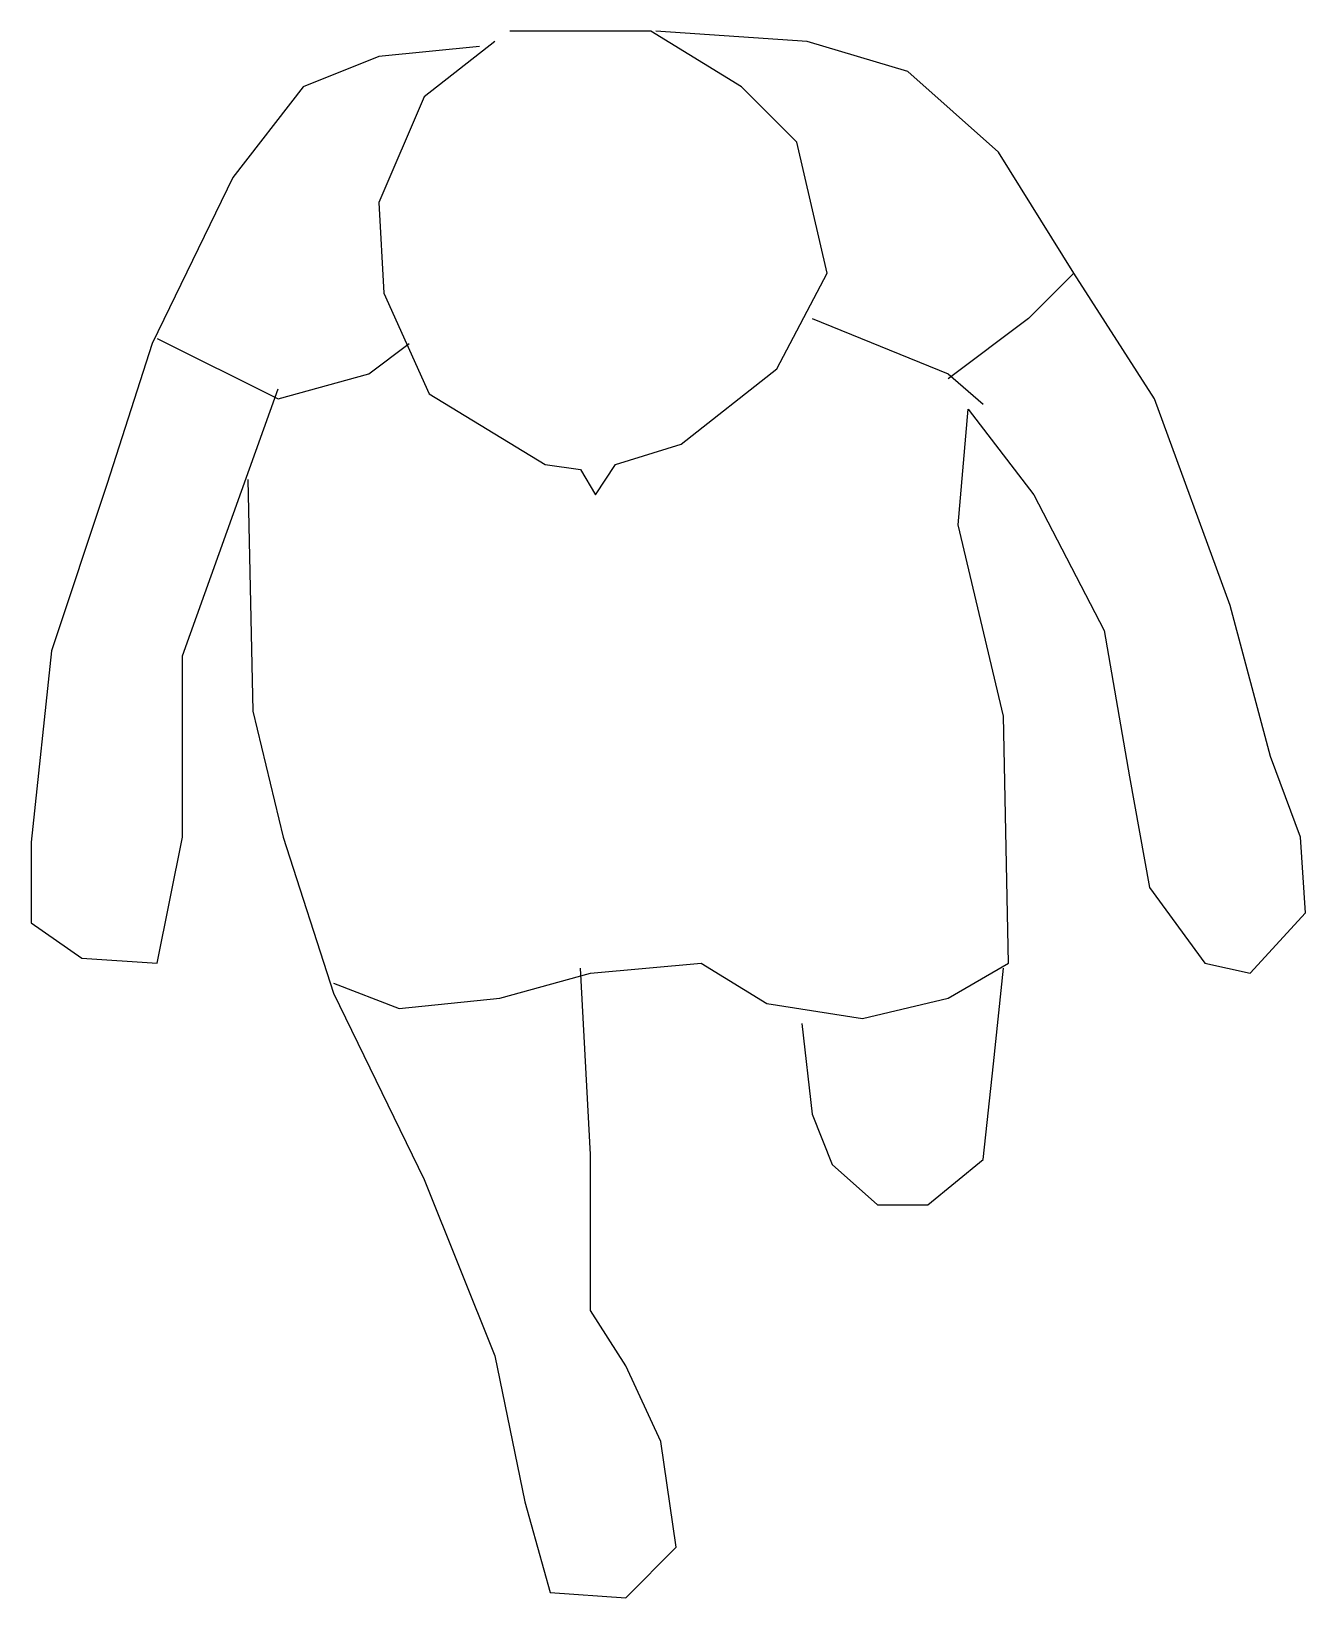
# Model space of a CAD drawing. Extents: x 9748 to 10490, y -5760 to -4849.
import ezdxf

# ---------------------------------------------------------------- set-up
doc = ezdxf.new("R2010")
doc.units = 0
doc.header["$LTSCALE"] = 1270
doc.header["$MEASUREMENT"] = 0
doc.layers.get('0').update_dxf_attribs({"linetype": 'CONTINUOUS'})

msp = doc.modelspace()

# ---------------------------------------------------------------- linework, layer by layer
at = {"linetype": 'CONTINUOUS'}
for p, q in [((10108.81, -4848.64), (10026.73, -4848.64)), ((10161.57, -4880.89), (10108.81, -4848.64)), ((10199.69, -4854.51), (10111.74, -4848.64)), ((10009.13, -4857.44), (9950.5, -4863.3)), ((10017.93, -4854.51), (9976.89, -4886.75)), ((10258.32, -4872.1), (10199.69, -4854.51)), ((9950.5, -4863.3), (9906.53, -4880.89)), ((10311.09, -4919), (10258.32, -4872.1)), ((9906.53, -4880.89), (9865.48, -4933.66)), ((9976.89, -4886.75), (9950.5, -4948.32)), ((10193.82, -4913.14), (10161.57, -4880.89)), ((10211.41, -4989.36), (10193.82, -4913.14)), ((10355.06, -4989.36), (10311.09, -4919)), ((9865.48, -4933.66), (9818.58, -5030.4)), ((9950.5, -4948.32), (9953.43, -5001.09)), ((10182.1, -5045.06), (10211.41, -4989.36)), ((10355.06, -4989.36), (10328.67, -5015.75)), ((10401.97, -5062.65), (10355.06, -4989.36)), ((9953.43, -5001.09), (9979.82, -5059.72)), ((10202.62, -5015.75), (10281.77, -5047.99)), ((10328.67, -5015.75), (10281.77, -5050.92)), ((9818.58, -5030.4), (9792.19, -5112.49)), ((9821.51, -5027.47), (9891.87, -5062.65)), ((9944.64, -5047.99), (9968.09, -5030.4)), ((9891.87, -5062.65), (9944.64, -5047.99)), ((10126.4, -5089.03), (10182.1, -5045.06)), ((10281.77, -5047.99), (10302.3, -5065.58)), ((9836.17, -5212.16), (9891.87, -5056.79)), ((9979.82, -5059.72), (10047.24, -5100.76)), ((10287.64, -5135.94), (10293.5, -5068.52)), ((10293.5, -5068.52), (10331.61, -5118.35)), ((10445.94, -5182.85), (10401.97, -5062.65)), ((10088.29, -5100.76), (10126.4, -5089.03)), ((10047.24, -5100.76), (10067.76, -5103.69)), ((10067.76, -5103.69), (10076.56, -5118.35)), ((10076.56, -5118.35), (10088.29, -5100.76)), ((9792.19, -5112.49), (9759.95, -5209.23)), ((9874.28, -5109.56), (9877.21, -5244.41)), ((10331.61, -5118.35), (10372.65, -5197.5)), ((10314.02, -5247.34), (10287.64, -5135.94)), ((10469.39, -5270.79), (10445.94, -5182.85)), ((10372.65, -5197.5), (10387.31, -5282.52)), ((9759.95, -5209.23), (9748.22, -5320.63)), ((9836.17, -5317.7), (9836.17, -5212.16)), ((9877.21, -5244.41), (9894.8, -5317.7)), ((10316.95, -5390.99), (10314.02, -5247.34)), ((10486.98, -5317.7), (10469.39, -5270.79)), ((10387.31, -5282.52), (10399.03, -5347.02)), ((9748.22, -5320.63), (9748.22, -5367.54)), ((9821.51, -5390.99), (9836.17, -5317.7)), ((9894.8, -5317.7), (9924.12, -5408.58)), ((10489.91, -5361.67), (10486.98, -5317.7)), ((10399.03, -5347.02), (10431.28, -5390.99)), ((9748.22, -5367.54), (9777.54, -5388.06)), ((10457.67, -5396.85), (10489.91, -5361.67)), ((9777.54, -5388.06), (9821.51, -5390.99)), ((10020.86, -5411.51), (10073.63, -5396.85)), ((10073.63, -5502.39), (10067.76, -5393.92)), ((10073.63, -5396.85), (10138.12, -5390.99)), ((10138.12, -5390.99), (10176.23, -5414.44)), ((10281.77, -5411.51), (10316.95, -5390.99)), ((10308.16, -5449.62), (10314.02, -5393.92)), ((10431.28, -5390.99), (10457.67, -5396.85)), ((9924.12, -5402.72), (9962.23, -5417.37)), ((9924.12, -5408.58), (9976.89, -5517.05)), ((9962.23, -5417.37), (10020.86, -5411.51)), ((10176.23, -5414.44), (10231.93, -5423.24)), ((10231.93, -5423.24), (10281.77, -5411.51)), ((10196.76, -5426.17), (10202.62, -5478.94)), ((10302.3, -5505.32), (10308.16, -5449.62)), ((10202.62, -5478.94), (10214.34, -5508.25)), ((10073.63, -5593.27), (10073.63, -5502.39)), ((10270.05, -5531.71), (10302.3, -5505.32)), ((10214.34, -5508.25), (10240.73, -5531.71)), ((9976.89, -5517.05), (10017.93, -5619.65)), ((10240.73, -5531.71), (10270.05, -5531.71)), ((10094.15, -5625.52), (10073.63, -5593.27)), ((10017.93, -5619.65), (10035.52, -5704.67)), ((10114.67, -5669.49), (10094.15, -5625.52)), ((10123.46, -5731.06), (10114.67, -5669.49)), ((10035.52, -5704.67), (10050.17, -5757.44)), ((10094.15, -5760.37), (10123.46, -5731.06)), ((10050.17, -5757.44), (10094.15, -5760.37))]:
    msp.add_line(p, q, dxfattribs=at)

doc.saveas('drawing.dxf')
